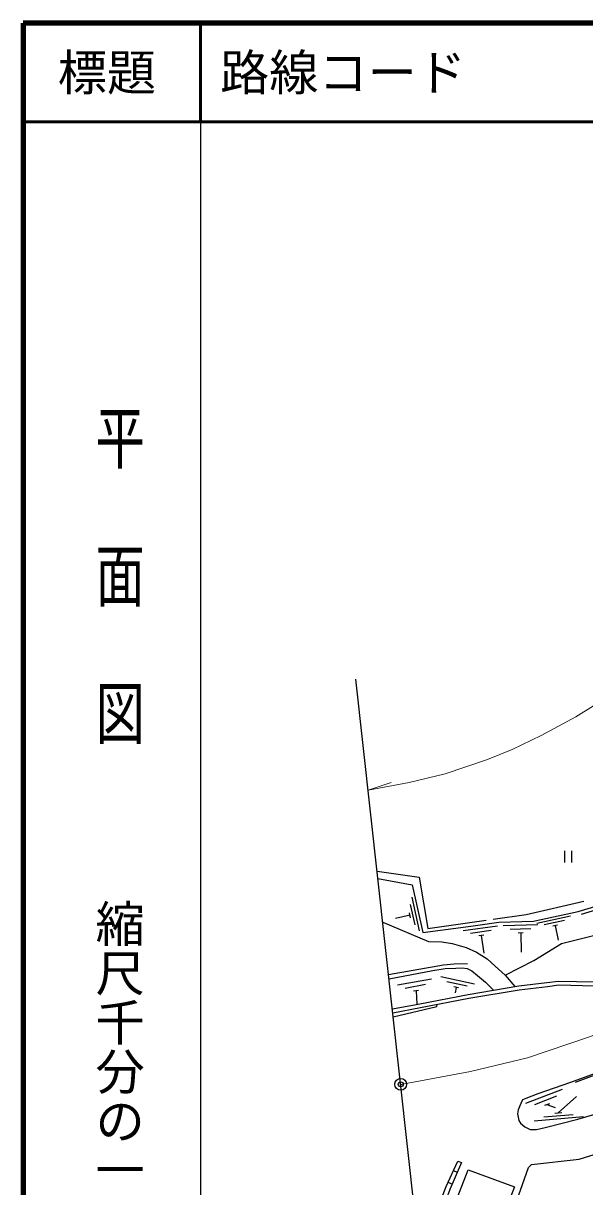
# Model space of a CAD drawing. Units: millimetres at full size, sheet at 1:1000; details may follow other scales. Extents: x 40000 to 680000, y 20000 to 380000.
# Drawn here: x 40000 to 97064, y 261785 to 380000 of the extents above; entities that cross this region are included whole.
import ezdxf
from ezdxf.enums import TextEntityAlignment as Align

# ---------------------------------------------------------------- set-up
doc = ezdxf.new("R2010")
doc.units = ezdxf.units.MM
doc.header["$LTSCALE"] = 1000
doc.header["$PDMODE"] = 32
doc.header["$PDSIZE"] = 500
doc.linetypes.add('CHAIN', pattern=[18.5, 12, -1.5, 3.5, -1.5])
doc.linetypes.add('DASHED', pattern=[7.5, 6, -1.5])
for name, color, linetype, lineweight in [('M-BGD', 7, 'Continuous', 25), ('M-BMK', 2, 'CHAIN', 13), ('M-BMK-OTRS', 5, 'Continuous', 25), ('M-BMK-SRVR', 3, 'Continuous', 25), ('M-STR-HTXT', 7, 'Continuous', 13), ('M-TTL', 2, 'Continuous', 140), ('M-TTL-BAND', 7, 'Continuous', 25), ('M-TTL-LINE', 7, 'Continuous', 50)]:
    doc.layers.add(name, color=color, linetype=linetype, lineweight=lineweight)
doc.layers.add('M-OTRS', color=6, linetype='Continuous')
doc.layers.add('M-TTL-TXT', color=7, linetype='Continuous')
doc.styles.add('@ＭＳ ゴシック', font='')
doc.styles.add('ＭＳ ゴシック', font='')
doc.styles.get('@ＭＳ ゴシック').set_extended_font_data('@MS Gothic')
doc.styles.get('ＭＳ ゴシック').set_extended_font_data('MS Gothic')

msp = doc.modelspace()

# ---------------------------------------------------------------- linework, layer by layer
at = {"layer": 'M-BGD'}
for p, q in [((95012, 295917), (95012, 294744)), ((95712, 295917), (95712, 294744)), ((80274, 287785), (79512, 291201)), ((79829, 288403), (79371, 290452)), ((100527, 290620), (96701, 289453)), ((79307, 289362), (77843, 289035)), ((79360, 289123), (79254, 289601)), ((95634, 289269), (92210, 288543)), ((95012, 288830), (92957, 288394)), ((88185, 288272), (84719, 287785)), ((87542, 287818), (85462, 287526)), ((86794, 287350), (86309, 287281)), ((86552, 287316), (86802, 285533)), ((92283, 288396), (88784, 288286)), ((91595, 287984), (89496, 287918)), ((90803, 287569), (90313, 287554)), ((90558, 287561), (90619, 285612)), ((94286, 288370), (93807, 288268)), ((94047, 288319), (94358, 286851)), ((81475, 282887), (78033, 282251)), ((85869, 282363), (82448, 283104)), ((85109, 282159), (83056, 282604)), ((80868, 282318), (78803, 281936)), ((80159, 281729), (79677, 281640)), ((79918, 281684), (79990, 280320)), ((84246, 281978), (83767, 282081)), ((84006, 282030), (83886, 281473)), ((98894, 273410), (96075, 272384)), ((94775, 271677), (91037, 270253)), ((94188, 270972), (91945, 270117)), ((94380, 269303), (96213, 270957)), ((93488, 270224), (92965, 270024)), ((93226, 270124), (94052, 269842)), ((91941, 268489), (96922, 268922)), ((92911, 268875), (95900, 269134)), ((94031, 269273), (94729, 269333)), ((83735, 263422), (84113, 263255)), ((83184, 262238), (83587, 262060))]:
    msp.add_line(p, q, dxfattribs=at)
for points in [[(88365, 255311), (91359, 263744), (91666, 264028), (96486, 264582), (101188, 266044), (104391, 266663), (112065, 268195), (114548, 268758), (121317, 270826), (135070, 275068), (138484, 279643), (139777, 284768), (140631, 285399), (146203, 286940), (147562, 290140), (147581, 293806), (150265, 297112), (154140, 302174), (155907, 300254), (156140, 290406)], [(76052, 293115), (79539, 292456), (80622, 287603), (85502, 288256), (88330, 288662), (91849, 288773), (96406, 289739), (101250, 291217), (106220, 293177), (104238, 296179), (108918, 293006), (111006, 293902), (113871, 295724), (116410, 297709)], [(76543, 288674), (81201, 286706), (82549, 286683), (83603, 286505), (85006, 286086), (86071, 285612), (87149, 284946), (87947, 284194), (88970, 283296), (89945, 282124)], [(88970, 283296), (91888, 284776), (94691, 286493), (97958, 287328), (98806, 287395), (100597, 287283)], [(77179, 282917), (81629, 283740), (82863, 283974), (83948, 284009), (84592, 284022), (85124, 283966), (85585, 283725), (86180, 283250), (86982, 282562), (87788, 281760)], [(77519, 279846), (80294, 280378), (85224, 281328), (90351, 282192), (93228, 282534), (94394, 282686), (98069, 282597), (101403, 282585), (103495, 283153)], [(77563, 279447), (80370, 279985), (85295, 280934), (90408, 281796), (93278, 282137), (94415, 282285), (98064, 282197), (101455, 282185), (103600, 282767)], [(77606, 279061), (82040, 280086), (82077, 280314)], [(99899, 273936), (95629, 272381), (92292, 271229), (91063, 270760), (90754, 270610), (90568, 270248), (90285, 269585), (90232, 269179), (90382, 268516), (90541, 268233), (90966, 267871), (91523, 267606), (92168, 267606), (93043, 267809), (96359, 268666), (109279, 272423)], [(80384, 253935), (81598, 258175), (82980, 261799), (84182, 264382), (84547, 264240), (83347, 261516), (82125, 258187), (80507, 252825)]]:
    msp.add_lwpolyline(points, dxfattribs=at)
at = {"layer": 'M-BGD', "linetype": 'DASHED'}
for points in [[(75970, 293859), (80221, 293245), (81109, 288006), (87746, 288978), (91120, 289435), (102543, 292134), (106220, 293177)], [(77133, 283339), (82717, 284339), (83785, 284429), (85159, 284452)]]:
    msp.add_lwpolyline(points, dxfattribs=at)
at = {"layer": 'M-BGD'}
msp.add_lwpolyline([(85202, 263489), (89931, 261778), (85788, 251132), (81081, 252865)], close=True, dxfattribs=at)
at = {"layer": 'M-BMK'}
msp.add_lwpolyline([(78366, 272186), (85449, 273485), (91244, 274883), (97635, 277050), (101924, 278791), (106312, 280932), (111198, 283559), (121210, 289781), (133772, 298717), (140010, 302722), (147101, 307024), (150719, 309041), (153396, 310206), (159151, 312285), (164171, 313414), (168411, 313822), (175099, 314109), (182378, 313905), (188833, 313116), (195754, 311621), (202446, 309656), (208197, 307347)], dxfattribs=at)
at = {"layer": 'M-BMK-OTRS'}
msp.add_line((82303, 236582), (73813, 313361), dxfattribs=at)
at = {"layer": 'M-BMK-SRVR'}
msp.add_circle((78366, 272186), 600, dxfattribs=at)
at = {"layer": 'M-OTRS'}
msp.add_point((78366, 272186), dxfattribs=at)
at = {"layer": 'M-STR-HTXT'}
msp.add_line((75060, 302080), (77390, 302855), dxfattribs=at)
msp.add_lwpolyline([(75060, 302080), (79220, 302843), (82893, 303729), (87168, 305179), (89690, 306203), (92626, 307635), (96163, 309537), (104582, 314769), (116963, 323576), (124123, 328173), (132012, 332958), (137397, 335961), (142303, 338096), (150730, 341141), (159425, 343096), (166330, 343761), (174876, 344128), (184623, 343854), (193830, 342729), (199530, 341498)], dxfattribs=at)
at = {"layer": 'M-TTL'}
for p, q in [((40000, 380000), (40000, 20000)), ((680000, 380000), (40000, 380000))]:
    msp.add_line(p, q, dxfattribs=at)
at = {"layer": 'M-TTL-BAND'}
msp.add_line((58000, 370000), (58000, 20000), dxfattribs=at)
at = {"layer": 'M-TTL-LINE'}
for p, q in [((58000, 380000), (58000, 370000)), ((40000, 370000), (680000, 370000))]:
    msp.add_line(p, q, dxfattribs=at)

# ---------------------------------------------------------------- texts
at = {"layer": 'M-TTL-BAND', "style": '@ＭＳ ゴシック', "width": 1.4}
msp.add_text('平  面  図', height=3666, rotation=270, dxfattribs=at).set_placement((49777, 306475), align=Align.MIDDLE_RIGHT)
at = {"layer": 'M-TTL-BAND', "style": '@ＭＳ ゴシック'}
msp.add_text('縮尺千分の一', height=3666, rotation=270, dxfattribs=at).set_placement((49777, 261030), align=Align.MIDDLE_RIGHT)
at = {"layer": 'M-TTL-TXT', "style": 'ＭＳ ゴシック'}
msp.add_text('標題', height=3666, dxfattribs=at).set_placement((48500, 375000), align=Align.MIDDLE_CENTER)
msp.add_text('路線コード', height=3666, dxfattribs=at).set_placement((60000, 375000), align=Align.MIDDLE_LEFT)

doc.saveas('drawing.dxf')
